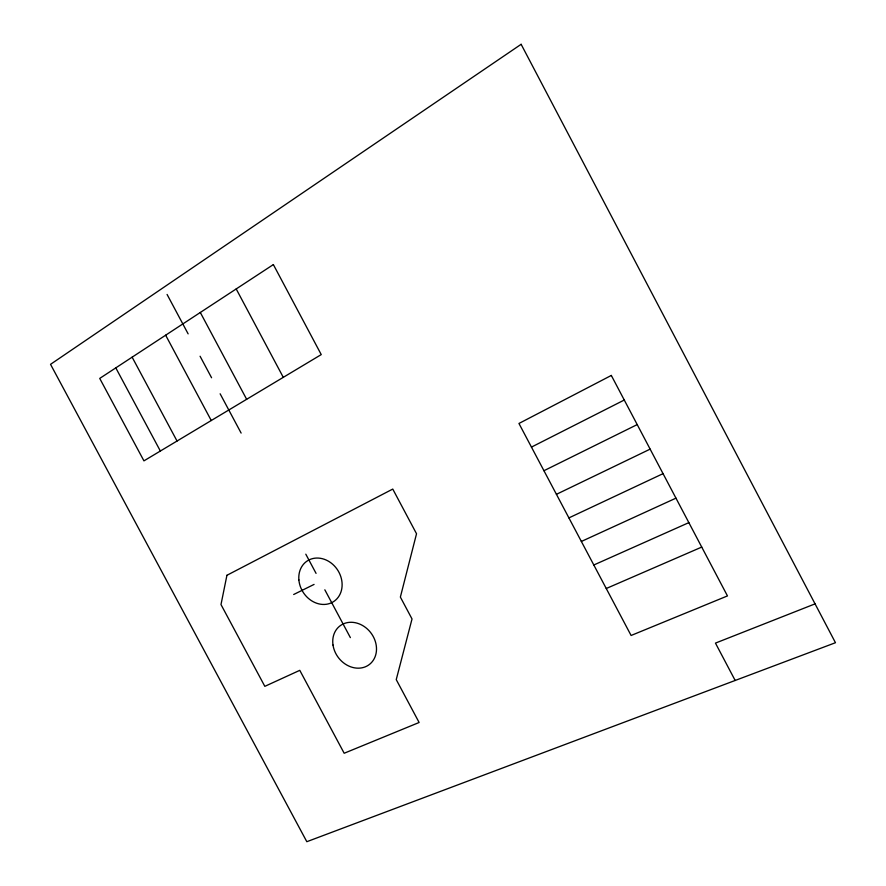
<?xml version="1.0" encoding="UTF-8"?>
<svg xmlns="http://www.w3.org/2000/svg" width="886" height="886" viewBox="0 0 886 886"><rect width="100%" height="100%" fill="white"/><g stroke="black" fill="none" stroke-linecap="round" stroke-linejoin="round"><path stroke-width="1.33" d="M531.456 447.098L624.265 400.029M293.676 594.506L314.076 584.417M543.949 470.721L637.211 424.593M556.43 494.322L650.136 449.136M568.901 517.9L663.049 473.656M581.36 541.457L675.963 498.154M593.808 564.991L688.854 522.629M606.257 588.503L701.734 547.083M815.065 603.864L715.456 643.103L735.17 680.47M200.314 312.481L246.651 399.309M167.077 294.44L188.131 333.867M200.081 356.238L211.577 377.757M220.138 393.794L241.125 433.077M305.803 554.182L316.058 573.375M324.83 589.799L350.369 637.621M165.649 335.196L211.256 420.518M132.136 357.169L177.034 441.029M115.8 367.878L160.355 451.029M236.197 288.947L283.287 377.347M226.927 575.291L220.991 604.562L264.825 686.34L299.789 670.337L344.178 753.255L419.122 722.489L396.241 679.617L412.023 618.971L400.372 597.086L416.531 533.749L392.764 489.072L226.927 575.291M521.134 44.3L50.535 364.334L306.822 841.7L835.465 642.715L521.134 44.3M273.364 264.582L99.73 378.411L143.942 460.864L321.241 354.599L273.364 264.582M611.318 375.442L518.952 423.464L631.098 635.483L727.461 595.924L611.318 375.442M333.014 645.063A24.265 20.422 53.1 0 0 368.41 665.187A24.265 20.422 53.1 0 0 362.463 625.438A24.265 20.422 53.1 0 0 333.014 645.063M298.881 579.92A24.232 20.522 57.3 0 0 332.992 601.982A24.232 20.522 57.3 0 0 329.492 561.846A24.232 20.522 57.3 0 0 298.881 579.92"/></g></svg>
